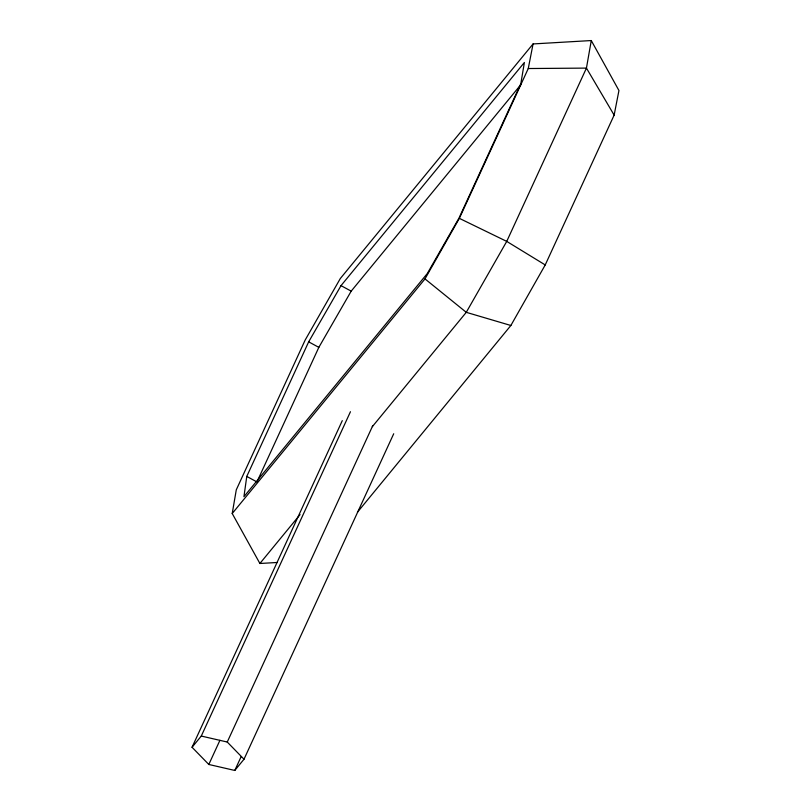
<?xml version="1.0" encoding="UTF-8"?>
<svg xmlns="http://www.w3.org/2000/svg" width="811" height="811" viewBox="0 0 811 811"><rect width="100%" height="100%" fill="white"/><g stroke="black" fill="none" stroke-linecap="round" stroke-linejoin="round"><path stroke-width="1.22" d="M246.767 476.422L243.939 496.687L427.306 273.53L458.945 218.189L520.844 83.614L524.382 62.477L341.015 285.634L308.667 341.847L246.767 476.422L256.935 481.937M277.23 562.479L259.895 563.483L232.22 513.515L236.285 489.834L305.189 340.012L340.296 278.548L533.07 43.936L591.27 40.55L618.945 90.528L614.14 115.111L545.225 264.933L510.869 325.485L357.458 512.197M591.27 40.55L586.444 68.104L506.733 241.394L466.264 312.326L372.32 426.667M232.22 513.515L424.994 278.903L459.35 218.352L528.265 68.529L533.07 43.936M257.472 480.781L318.835 347.361L351.193 291.149L520.885 84.628M393.71 433.753L244.01 759.228L234.784 770.45L208.812 764.469L192.055 747.266L342.293 420.645M192.055 747.266L201.28 736.053L350.453 411.724M208.812 764.469L219.923 740.311M244.01 759.228L227.252 742.035L372.725 425.745M234.784 770.45L241.141 756.643M259.895 563.483L300.05 514.62M528.265 68.529L586.444 68.104L614.14 115.111M201.28 736.053L227.252 742.035M510.869 325.485L466.264 312.326L424.994 278.903M459.35 218.352L506.733 241.394L545.225 264.933M341.015 285.634L351.193 291.149M308.667 341.847L318.835 347.361"/></g></svg>
